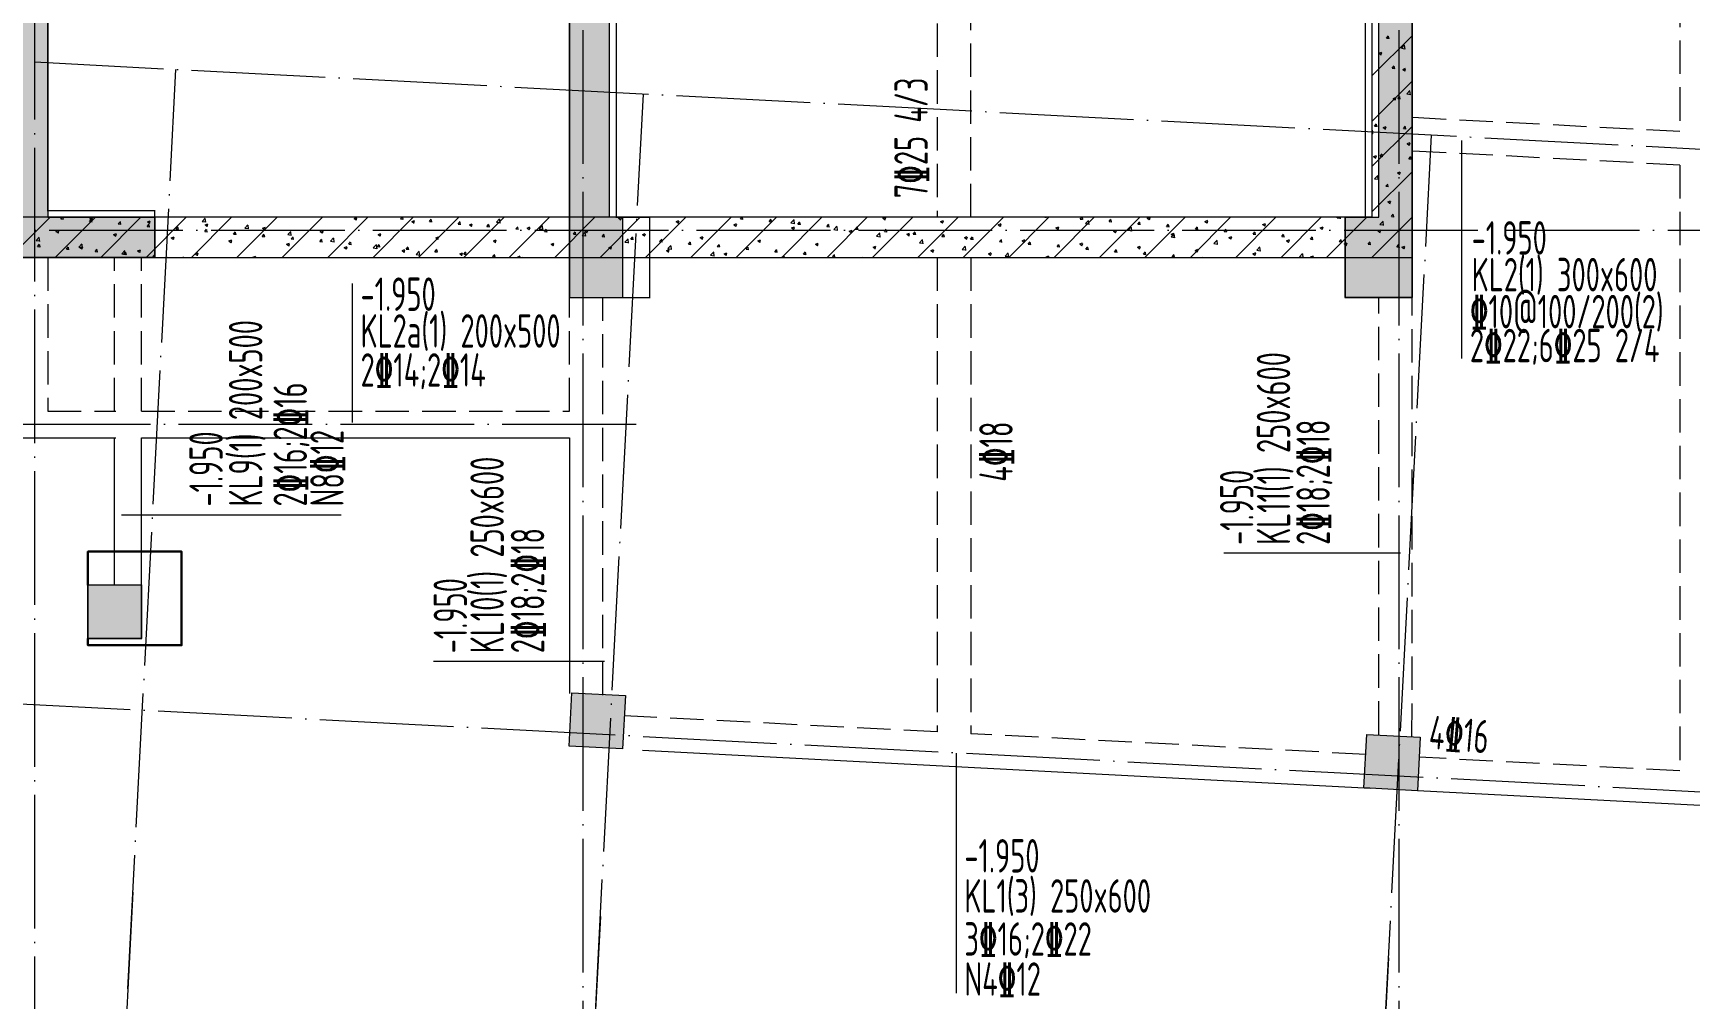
# Model space of a CAD drawing. Extents: x 5874492 to 7194610, y -939842 to -279257.
# Drawn here: x 6950737 to 6963122, y -459153 to -451930 of the extents above; entities that cross this region are included whole.
import ezdxf

# ---------------------------------------------------------------- set-up
doc = ezdxf.new("R2010")
doc.units = 0
doc.header["$LTSCALE"] = 1000
doc.linetypes.add('DASH', pattern=[0.35, 0.25, -0.1])
doc.linetypes.add('DOTE', pattern=[2.42, 2, -0.2, 0.02, -0.2])
for name, color, linetype, lineweight in [('A-平面-屋面线', 40, 'Continuous', 30), ('A-标注-轴号', 3, 'Continuous', 15), ('A-轴线-塔楼', 1, 'DOTE', 9), ('A-轴线-隔墙', 41, 'DOTE', 9), ('S-基础-DQ', 6, 'Continuous', 20), ('S-基础-HATCH', 251, 'Continuous', 20), ('S-墙柱-COLU', 50, 'Continuous', 20), ('S-墙柱-HATCH', 251, 'Continuous', 20), ('S-墙柱-WALL', 6, 'Continuous', 20), ('S-板-BEAM', 4, 'DASH', 20), ('S-板-BEAM-CON', 2, 'Continuous', 20), ('S-板-COLU', 50, 'DASH', 20), ('S-梁-垂直集中标注', 45, 'Continuous', 20), ('S-梁-水平集中标注', 191, 'Continuous', 20)]:
    doc.layers.add(name, color=color, linetype=linetype, lineweight=lineweight)
doc.styles.add('样式 1', font='tssdeng.shx', dxfattribs={"width": 0.7, "bigfont": 'tssdchn.shx'})

# ---------------------------------------------------------------- blocks, each defined once
blk = doc.blocks.new('ndgfjhgkjhk')
at = {"layer": 'A-平面-屋面线', "ltscale": 0.2}
blk.add_lwpolyline([(6641495, -532105), (6641495, -531855), (6642195, -531855), (6642195, -532555), (6641523, -532555), (6641495, -532555), (6641495, -532505)], dxfattribs=at)
at = {"layer": 'S-板-BEAM'}
for p, q in [((6653397, -524182), (6653397, -528713)), ((6647845, -524755), (6647845, -529355)), ((6648095, -529355), (6648095, -524755)), ((6653397, -528713), (6651395, -528609)), ((6653397, -528964), (6651395, -528859)), ((6653397, -528964), (6653397, -533495)), ((6641695, -530805), (6641695, -529655)), ((6641895, -530805), (6641895, -529655)), ((6647845, -529655), (6647845, -533204)), ((6648095, -529655), (6648095, -533217)), ((6651394, -533240), (6651395, -529758)), ((6645095, -530805, 0), (6645095, -529955, 0)), ((6645344, -532928, 0), (6645345, -529955, 0)), ((6651145, -533223), (6651145, -529954)), ((6647845, -533204), (6645506, -533082)), ((6651048, -533372), (6648095, -533217)), ((6653397, -533495), (6651448, -533393))]:
    blk.add_line(p, q, dxfattribs=at)
at = {"layer": 'S-板-BEAM', "elevation": 0}
for points in [[(6641195, -529655), (6641195, -530805), (6641705, -530805)], [(6641895, -530805), (6645095, -530805)]]:
    blk.add_lwpolyline(points, dxfattribs=at)
at = {"layer": 'S-板-BEAM-CON'}
for p, q in [((6641695, -532105), (6641695, -531005)), ((6641895, -532105), (6641895, -531005)), ((6645642, -533339), (6651085, -533624)), ((6651435, -533642), (6655429, -533851)), ((6651435, -533642), (6655429, -533851))]:
    blk.add_line(p, q, dxfattribs=at)
at = {"layer": 'S-板-BEAM-CON', "elevation": 0}
for points in [[(6640995, -529655), (6640995, -531005), (6641705, -531005)], [(6641895, -531005), (6645095, -531005), (6645095, -532915)]]:
    blk.add_lwpolyline(points, dxfattribs=at)
blk = doc.blocks.new('aferwgewh')
at = {"layer": 'S-墙柱-HATCH', "ltscale": 0.2}
h = blk.add_hatch(color=256, dxfattribs=at)
h.dxf.hatch_style = 1
h.paths.add_polyline_path([(6645493, -533331), (6645514, -532932), (6645114, -532911), (6645093, -533311)])
h = blk.add_hatch(color=256, dxfattribs=at)
h.dxf.hatch_style = 1
h.paths.add_polyline_path([(6651435, -533643), (6651455, -533243), (6651056, -533222), (6651035, -533622)])
at = {"layer": 'S-墙柱-COLU'}
for points in [[(6645114, -532911), (6645514, -532932), (6645493, -533331), (6645093, -533311)], [(6651056, -533222), (6651455, -533243), (6651435, -533643), (6651035, -533622)]]:
    blk.add_lwpolyline(points, close=True, dxfattribs=at)
blk = doc.blocks.new('ZHOUWANG2')
at = {"layer": 'A-标注-轴号'}
for p, q in [((205283, 111622), (205125, 108601)), ((208778, 111439), (208620, 108419)), ((214670, 111131), (214512, 108110))]:
    blk.add_line(p, q, dxfattribs=at)
at = {"layer": 'A-轴线-塔楼', "linetype": 'DOTE', "ltscale": 0.5}
for p, q in [((208646, 135010), (208646, 108021)), ((214746, 135010), (214746, 108021)), ((204546, 126870), (204546, 108021)), ((227437, 116570), (165262, 116570))]:
    blk.add_line(p, q, dxfattribs=at)
at = {"layer": 'A-轴线-塔楼', "ltscale": 0.5}
for p, q in [((222429, 116894), (204550, 117829)), ((205245, 110900), (205605, 117774)), ((208740, 110717), (209100, 117591)), ((214632, 110409), (214992, 117283)), ((222179, 112100), (204299, 113036))]:
    blk.add_line(p, q, dxfattribs=at)
at = {"layer": 'A-轴线-隔墙', "ltscale": 0.5}
blk.add_line((209044, 115120), (165262, 115120), dxfattribs=at)
blk = doc.blocks.new('sfdgjhgfhgkjhk')
at = {"layer": 'S-基础-DQ'}
for points in [[(6945492, 358792), (6945492, 356336), (6963809, 356336), (6963809, 354236), (6966809, 354236), (6966809, 354586), (6971909, 354586), (6971909, 347036), (6977909, 347036), (6977909, 339686), (6931592, 339686), (6931592, 336294)], [(6931892, 336294), (6931892, 339386), (6978209, 339386), (6978209, 347336), (6972209, 347336), (6972209, 354886), (6966509, 354886), (6966509, 354536), (6964109, 354536), (6964109, 356636), (6945792, 356636), (6945792, 358792)]]:
    blk.add_lwpolyline(points, dxfattribs=at)
at = {"layer": 'S-基础-HATCH'}
for p, q in [((6977909, 340744), (6978209, 341044)), ((6978019, 341027), (6978034, 341044)), ((6978019, 341027), (6978037, 341026)), ((6978038, 341022), (6978034, 341041)), ((6977961, 340913), (6977982, 340921)), ((6977961, 340913), (6977976, 340903)), ((6977976, 340900), (6977982, 340918)), ((6978129, 340951), (6978153, 340976)), ((6978129, 340951), (6978156, 340947)), ((6978157, 340944), (6978153, 340973)), ((6978061, 340801), (6978075, 340819)), ((6978061, 340801), (6978079, 340800)), ((6978079, 340797), (6978076, 340815)), ((6978140, 340792), (6978161, 340801)), ((6978140, 340792), (6978155, 340782)), ((6978155, 340779), (6978161, 340797)), ((6977909, 340404), (6978209, 340704)), ((6977909, 340700), (6977909, 340700)), ((6978169, 340609), (6978192, 340634)), ((6978169, 340609), (6978196, 340605)), ((6978196, 340602), (6978193, 340631)), ((6978067, 340575), (6978088, 340583)), ((6978067, 340575), (6978082, 340565)), ((6978082, 340562), (6978088, 340580)), ((6978102, 340576), (6978117, 340593)), ((6978102, 340576), (6978120, 340574)), ((6978121, 340571), (6978118, 340590)), ((6977909, 340065), (6978209, 340365)), ((6977929, 340369), (6977943, 340386)), ((6977929, 340369), (6977947, 340367)), ((6977948, 340364), (6977944, 340383)), ((6977994, 340357), (6978015, 340365)), ((6978009, 340344), (6978015, 340362)), ((6978144, 340350), (6978159, 340367)), ((6978163, 340345), (6978159, 340364)), ((6977909, 340338), (6977912, 340341)), ((6977909, 340314), (6977915, 340313)), ((6977916, 340310), (6977913, 340339)), ((6977994, 340357), (6978009, 340347)), ((6978144, 340350), (6978162, 340349)), ((6978173, 340237), (6978194, 340245)), ((6978173, 340237), (6978188, 340227)), ((6978188, 340223), (6978195, 340241)), ((6978209, 340267), (6978209, 340268)), ((6978209, 340267), (6978209, 340267)), ((6977921, 340140), (6977942, 340148)), ((6977921, 340140), (6977936, 340130)), ((6977936, 340126), (6977942, 340145)), ((6977971, 340143), (6977985, 340161)), ((6977971, 340143), (6977988, 340142)), ((6977989, 340138), (6977986, 340157)), ((6978186, 340124), (6978200, 340142)), ((6978186, 340124), (6978204, 340123)), ((6978204, 340120), (6978201, 340138)), ((6977909, 339726), (6978209, 340026)), ((6977928, 339975), (6977952, 340000)), ((6977956, 339968), (6977953, 339997)), ((6978100, 340019), (6978121, 340027)), ((6978100, 340019), (6978115, 340009)), ((6978115, 340006), (6978122, 340024)), ((6977928, 339975), (6977955, 339971)), ((6978012, 339918), (6978027, 339935)), ((6978012, 339918), (6978030, 339916)), ((6978031, 339913), (6978027, 339932)), ((6978027, 339802), (6978048, 339810)), ((6978027, 339802), (6978042, 339791)), ((6978042, 339788), (6978049, 339806)), ((6967727, 339386), (6968027, 339686)), ((6968066, 339386), (6968366, 339686)), ((6968107, 339674), (6968117, 339686)), ((6968107, 339674), (6968125, 339673)), ((6968126, 339669), (6968122, 339686)), ((6968322, 339655), (6968337, 339673)), ((6968322, 339655), (6968340, 339654)), ((6968323, 339677), (6968344, 339686)), ((6968323, 339677), (6968338, 339667)), ((6968341, 339650), (6968337, 339669)), ((6968338, 339664), (6968345, 339682)), ((6968406, 339386), (6968706, 339686)), ((6968537, 339637), (6968552, 339654)), ((6968537, 339637), (6968555, 339635)), ((6968556, 339632), (6968552, 339650)), ((6968745, 339386), (6969045, 339686)), ((6968752, 339618), (6968767, 339635)), ((6968752, 339618), (6968770, 339616)), ((6968754, 339653), (6968775, 339661)), ((6968754, 339653), (6968769, 339643)), ((6968771, 339613), (6968768, 339632)), ((6968770, 339640), (6968776, 339658)), ((6968968, 339599), (6968982, 339616)), ((6969084, 339386), (6969384, 339686)), ((6969163, 339656), (6969186, 339680)), ((6969163, 339656), (6969189, 339652)), ((6969185, 339629), (6969206, 339637)), ((6969185, 339629), (6969200, 339619)), ((6969190, 339649), (6969187, 339678)), ((6969201, 339616), (6969207, 339634)), ((6969424, 339386), (6969724, 339686)), ((6969483, 339606), (6969506, 339631)), ((6969510, 339599), (6969507, 339628)), ((6969763, 339386), (6970063, 339686)), ((6970103, 339386), (6970403, 339686)), ((6970299, 339678), (6970320, 339686)), ((6970299, 339678), (6970314, 339668)), ((6970315, 339665), (6970321, 339683)), ((6970442, 339386), (6970742, 339686)), ((6970647, 339674), (6970658, 339686)), ((6970647, 339674), (6970665, 339672)), ((6970666, 339669), (6970663, 339686)), ((6970731, 339654), (6970752, 339662)), ((6970731, 339654), (6970746, 339644)), ((6970746, 339641), (6970752, 339659)), ((6970782, 339386), (6971082, 339686)), ((6970863, 339655), (6970877, 339672)), ((6970863, 339655), (6970881, 339654)), ((6970881, 339650), (6970878, 339669)), ((6971078, 339636), (6971092, 339654)), ((6971078, 339636), (6971096, 339635)), ((6971096, 339631), (6971093, 339650)), ((6971121, 339386), (6971421, 339686)), ((6971162, 339630), (6971183, 339638)), ((6971162, 339630), (6971177, 339620)), ((6971177, 339617), (6971183, 339635)), ((6971293, 339617), (6971307, 339635)), ((6971293, 339617), (6971311, 339616)), ((6971312, 339613), (6971308, 339631)), ((6971364, 339650), (6971387, 339675)), ((6971364, 339650), (6971391, 339646)), ((6971391, 339643), (6971388, 339672)), ((6971460, 339386), (6971760, 339686)), ((6971508, 339599), (6971523, 339616)), ((6971684, 339601), (6971708, 339625)), ((6971711, 339594), (6971708, 339622)), ((6971800, 339386), (6972100, 339686)), ((6972139, 339386), (6972439, 339686)), ((6972276, 339679), (6972295, 339686)), ((6972276, 339679), (6972291, 339669)), ((6972292, 339665), (6972298, 339683)), ((6972479, 339386), (6972779, 339686)), ((6972707, 339655), (6972728, 339663)), ((6972707, 339655), (6972722, 339645)), ((6972723, 339641), (6972729, 339659)), ((6972818, 339386), (6973118, 339686)), ((6973138, 339631), (6973159, 339639)), ((6973138, 339631), (6973153, 339621)), ((6973154, 339617), (6973160, 339635)), ((6973157, 339386), (6973457, 339686)), ((6973188, 339674), (6973198, 339686)), ((6973188, 339674), (6973206, 339672)), ((6973207, 339669), (6973203, 339686)), ((6973403, 339655), (6973418, 339672)), ((6973403, 339655), (6973421, 339653)), ((6973422, 339650), (6973418, 339669)), ((6973497, 339386), (6973797, 339686)), ((6973565, 339645), (6973589, 339669)), ((6973565, 339645), (6973592, 339641)), ((6973593, 339638), (6973589, 339666)), ((6973618, 339636), (6973633, 339653)), ((6973618, 339636), (6973636, 339634)), ((6973637, 339631), (6973633, 339650)), ((6973833, 339617), (6973848, 339634)), ((6973833, 339617), (6973851, 339616)), ((6973836, 339386), (6974136, 339686)), ((6973852, 339612), (6973849, 339631)), ((6973886, 339595), (6973909, 339619)), ((6973913, 339588), (6973910, 339617)), ((6974176, 339386), (6974476, 339686)), ((6974253, 339679), (6974270, 339686)), ((6974253, 339679), (6974268, 339669)), ((6974268, 339666), (6974274, 339684)), ((6974515, 339386), (6974815, 339686)), ((6974684, 339655), (6974705, 339663)), ((6974684, 339655), (6974699, 339645)), ((6974699, 339642), (6974706, 339660)), ((6974854, 339386), (6975154, 339686)), ((6975115, 339631), (6975136, 339639)), ((6975115, 339631), (6975130, 339621)), ((6975131, 339618), (6975137, 339636)), ((6975194, 339386), (6975494, 339686)), ((6975463, 339686), (6975473, 339685)), ((6975474, 339682), (6975473, 339686)), ((6975533, 339386), (6975833, 339686)), ((6975728, 339673), (6975739, 339686)), ((6975728, 339673), (6975746, 339672)), ((6975747, 339669), (6975744, 339686)), ((6975767, 339639), (6975790, 339663)), ((6975767, 339639), (6975794, 339635)), ((6975794, 339632), (6975791, 339661)), ((6975873, 339386), (6976173, 339686)), ((6975944, 339655), (6975958, 339672)), ((6975944, 339655), (6975962, 339653)), ((6975962, 339650), (6975959, 339668)), ((6976159, 339636), (6976173, 339653)), ((6976159, 339636), (6976177, 339634)), ((6976177, 339631), (6976174, 339650)), ((6976212, 339386), (6976512, 339686)), ((6976229, 339680), (6976245, 339686)), ((6976229, 339680), (6976244, 339670)), ((6976245, 339667), (6976251, 339685)), ((6976374, 339617), (6976388, 339634)), ((6976374, 339617), (6976392, 339615)), ((6976393, 339612), (6976389, 339631)), ((6976552, 339386), (6976852, 339686)), ((6976660, 339656), (6976681, 339664)), ((6976660, 339656), (6976675, 339646)), ((6976676, 339643), (6976682, 339661)), ((6976891, 339386), (6977191, 339686)), ((6977092, 339632), (6977113, 339640)), ((6977092, 339632), (6977107, 339622)), ((6977107, 339619), (6977113, 339637)), ((6977230, 339386), (6977530, 339686)), ((6977523, 339608), (6977544, 339616)), ((6977570, 339386), (6977870, 339686)), ((6977648, 339683), (6977651, 339686)), ((6977648, 339683), (6977675, 339679)), ((6977675, 339676), (6977674, 339686)), ((6977909, 339386), (6978209, 339686)), ((6977968, 339633), (6977992, 339658)), ((6977968, 339633), (6977995, 339629)), ((6977996, 339626), (6977992, 339655)), ((6978054, 339692), (6978068, 339709)), ((6978054, 339692), (6978072, 339690)), ((6978072, 339687), (6978069, 339706)), ((6978206, 339681), (6978209, 339682)), ((6978206, 339681), (6978209, 339679)), ((6967922, 339513), (6967945, 339537)), ((6967922, 339513), (6967948, 339509)), ((6967949, 339506), (6967946, 339534)), ((6968071, 339581), (6968092, 339589)), ((6968071, 339581), (6968086, 339571)), ((6968086, 339567), (6968092, 339585)), ((6968502, 339557), (6968523, 339565)), ((6968502, 339557), (6968517, 339547)), ((6968517, 339543), (6968524, 339561)), ((6968933, 339533), (6968954, 339541)), ((6968933, 339533), (6968948, 339523)), ((6968949, 339519), (6968955, 339537)), ((6968968, 339599), (6968986, 339597)), ((6968986, 339594), (6968983, 339613)), ((6969183, 339580), (6969197, 339597)), ((6969183, 339580), (6969201, 339578)), ((6969201, 339575), (6969198, 339594)), ((6969364, 339509), (6969385, 339517)), ((6969364, 339509), (6969379, 339499)), ((6969380, 339495), (6969386, 339513)), ((6969398, 339561), (6969412, 339578)), ((6969398, 339561), (6969416, 339560)), ((6969417, 339556), (6969413, 339575)), ((6969483, 339606), (6969509, 339602)), ((6969613, 339542), (6969628, 339560)), ((6969613, 339542), (6969631, 339541)), ((6969616, 339605), (6969637, 339613)), ((6969616, 339605), (6969631, 339595)), ((6969632, 339537), (6969628, 339556)), ((6969632, 339592), (6969638, 339610)), ((6969795, 339485), (6969816, 339493)), ((6969803, 339557), (6969826, 339581)), ((6969803, 339557), (6969830, 339553)), ((6969830, 339550), (6969827, 339578)), ((6969828, 339524), (6969843, 339541)), ((6969828, 339524), (6969846, 339522)), ((6969847, 339519), (6969843, 339537)), ((6970044, 339505), (6970058, 339522)), ((6970044, 339505), (6970061, 339503)), ((6970047, 339581), (6970068, 339589)), ((6970047, 339581), (6970062, 339571)), ((6970062, 339500), (6970059, 339519)), ((6970063, 339568), (6970069, 339586)), ((6970123, 339507), (6970146, 339532)), ((6970123, 339507), (6970150, 339503)), ((6970150, 339500), (6970147, 339529)), ((6970259, 339486), (6970273, 339503)), ((6970277, 339481), (6970274, 339500)), ((6970479, 339557), (6970500, 339565)), ((6970479, 339557), (6970493, 339547)), ((6970494, 339544), (6970500, 339562)), ((6970910, 339533), (6970931, 339541)), ((6970910, 339533), (6970925, 339523)), ((6970925, 339520), (6970931, 339538)), ((6971341, 339509), (6971362, 339517)), ((6971341, 339509), (6971356, 339499)), ((6971356, 339496), (6971362, 339514)), ((6971508, 339599), (6971526, 339597)), ((6971527, 339594), (6971523, 339613)), ((6971593, 339606), (6971614, 339614)), ((6971593, 339606), (6971608, 339596)), ((6971608, 339593), (6971615, 339611)), ((6971684, 339601), (6971711, 339597)), ((6971723, 339580), (6971738, 339597)), ((6971723, 339580), (6971741, 339578)), ((6971742, 339575), (6971738, 339594)), ((6971772, 339485), (6971793, 339493)), ((6971939, 339561), (6971953, 339578)), ((6971939, 339561), (6971956, 339559)), ((6971957, 339556), (6971954, 339575)), ((6972004, 339551), (6972028, 339575)), ((6972004, 339551), (6972031, 339547)), ((6972024, 339582), (6972045, 339590)), ((6972024, 339582), (6972039, 339572)), ((6972032, 339544), (6972028, 339573)), ((6972040, 339569), (6972046, 339587)), ((6972154, 339542), (6972168, 339559)), ((6972154, 339542), (6972172, 339541)), ((6972172, 339537), (6972169, 339556)), ((6972324, 339501), (6972348, 339526)), ((6972324, 339501), (6972351, 339497)), ((6972352, 339494), (6972349, 339523)), ((6972369, 339523), (6972383, 339541)), ((6972369, 339523), (6972387, 339522)), ((6972387, 339518), (6972384, 339537)), ((6972455, 339558), (6972476, 339566)), ((6972455, 339558), (6972470, 339548)), ((6972471, 339545), (6972477, 339563)), ((6972584, 339505), (6972599, 339522)), ((6972584, 339505), (6972602, 339503)), ((6972603, 339500), (6972599, 339518)), ((6972799, 339486), (6972814, 339503)), ((6972818, 339481), (6972814, 339500)), ((6972886, 339534), (6972907, 339542)), ((6972886, 339534), (6972901, 339524)), ((6972902, 339521), (6972908, 339539)), ((6973317, 339510), (6973338, 339518)), ((6973317, 339510), (6973332, 339500)), ((6973333, 339497), (6973339, 339515)), ((6973569, 339607), (6973591, 339615)), ((6973569, 339607), (6973584, 339597)), ((6973585, 339593), (6973591, 339611)), ((6973749, 339486), (6973770, 339494)), ((6973886, 339595), (6973912, 339591)), ((6974001, 339583), (6974022, 339591)), ((6974001, 339583), (6974016, 339573)), ((6974016, 339569), (6974022, 339587)), ((6974049, 339598), (6974063, 339616)), ((6974049, 339598), (6974067, 339597)), ((6974067, 339593), (6974064, 339612)), ((6974206, 339545), (6974229, 339570)), ((6974206, 339545), (6974232, 339541)), ((6974233, 339538), (6974230, 339567)), ((6974264, 339580), (6974278, 339597)), ((6974264, 339580), (6974282, 339578)), ((6974282, 339575), (6974279, 339593)), ((6974432, 339559), (6974453, 339567)), ((6974432, 339559), (6974447, 339549)), ((6974447, 339545), (6974453, 339563)), ((6974479, 339561), (6974493, 339578)), ((6974479, 339561), (6974497, 339559)), ((6974498, 339556), (6974494, 339575)), ((6974526, 339496), (6974549, 339520)), ((6974526, 339496), (6974553, 339492)), ((6974553, 339489), (6974550, 339517)), ((6974694, 339542), (6974709, 339559)), ((6974694, 339542), (6974712, 339540)), ((6974713, 339537), (6974709, 339556)), ((6974863, 339535), (6974884, 339543)), ((6974863, 339535), (6974878, 339525)), ((6974878, 339521), (6974885, 339539)), ((6974909, 339523), (6974924, 339540)), ((6974909, 339523), (6974927, 339522)), ((6974928, 339518), (6974925, 339537)), ((6975125, 339504), (6975139, 339521)), ((6975125, 339504), (6975142, 339503)), ((6975143, 339499), (6975140, 339518)), ((6975294, 339511), (6975315, 339519)), ((6975294, 339511), (6975309, 339501)), ((6975310, 339497), (6975316, 339515)), ((6975340, 339485), (6975354, 339503)), ((6975358, 339481), (6975355, 339499)), ((6975546, 339607), (6975567, 339615)), ((6975546, 339607), (6975561, 339597)), ((6975562, 339594), (6975568, 339612)), ((6975725, 339487), (6975746, 339495)), ((6975977, 339583), (6975998, 339591)), ((6975977, 339583), (6975992, 339573)), ((6975993, 339570), (6975999, 339588)), ((6976087, 339589), (6976110, 339614)), ((6976087, 339589), (6976114, 339585)), ((6976114, 339582), (6976111, 339611)), ((6976407, 339540), (6976431, 339564)), ((6976407, 339540), (6976434, 339536)), ((6976408, 339559), (6976429, 339567)), ((6976408, 339559), (6976423, 339549)), ((6976424, 339546), (6976430, 339564)), ((6976435, 339533), (6976431, 339561)), ((6976589, 339598), (6976604, 339615)), ((6976589, 339598), (6976607, 339597)), ((6976608, 339593), (6976604, 339612)), ((6976727, 339490), (6976751, 339514)), ((6976755, 339483), (6976751, 339512)), ((6976804, 339579), (6976819, 339597)), ((6976804, 339579), (6976822, 339578)), ((6976823, 339574), (6976819, 339593)), ((6976840, 339535), (6976861, 339543)), ((6976840, 339535), (6976854, 339525)), ((6976855, 339522), (6976861, 339540)), ((6977020, 339560), (6977034, 339578)), ((6977020, 339560), (6977037, 339559)), ((6977038, 339556), (6977035, 339574)), ((6977235, 339542), (6977249, 339559)), ((6977235, 339542), (6977253, 339540)), ((6977253, 339537), (6977250, 339556)), ((6977271, 339511), (6977292, 339519)), ((6977271, 339511), (6977286, 339501)), ((6977286, 339498), (6977292, 339516)), ((6977450, 339523), (6977464, 339540)), ((6977450, 339523), (6977468, 339521)), ((6977468, 339518), (6977465, 339537)), ((6977523, 339608), (6977538, 339598)), ((6977538, 339595), (6977544, 339613)), ((6977665, 339504), (6977680, 339521)), ((6977665, 339504), (6977683, 339502)), ((6977684, 339499), (6977680, 339518)), ((6977702, 339487), (6977723, 339495)), ((6977717, 339474), (6977723, 339492)), ((6977880, 339485), (6977895, 339502)), ((6977899, 339480), (6977895, 339499)), ((6977954, 339584), (6977975, 339592)), ((6977954, 339584), (6977969, 339574)), ((6977969, 339571), (6977976, 339589)), ((6967933, 339467), (6967948, 339485)), ((6967933, 339467), (6967951, 339466)), ((6967952, 339462), (6967949, 339481)), ((6968149, 339449), (6968163, 339466)), ((6968149, 339449), (6968166, 339447)), ((6968167, 339444), (6968164, 339462)), ((6968242, 339463), (6968265, 339488)), ((6968242, 339463), (6968268, 339459)), ((6968250, 339460), (6968271, 339468)), ((6968250, 339460), (6968265, 339450)), ((6968265, 339447), (6968272, 339465)), ((6968269, 339456), (6968266, 339485)), ((6968364, 339430), (6968378, 339447)), ((6968364, 339430), (6968382, 339428)), ((6968382, 339425), (6968379, 339444)), ((6968562, 339414), (6968585, 339438)), ((6968562, 339414), (6968589, 339409)), ((6968579, 339411), (6968593, 339428)), ((6968579, 339411), (6968597, 339409)), ((6968589, 339407), (6968586, 339435)), ((6968598, 339406), (6968594, 339425)), ((6968681, 339436), (6968702, 339444)), ((6968681, 339436), (6968696, 339426)), ((6968697, 339422), (6968703, 339441)), ((6968794, 339392), (6968809, 339409)), ((6968794, 339392), (6968812, 339390)), ((6968813, 339387), (6968809, 339406)), ((6968903, 339386), (6968906, 339388)), ((6969020, 339386), (6969024, 339390)), ((6969025, 339386), (6969024, 339387)), ((6969112, 339412), (6969133, 339420)), ((6969112, 339412), (6969127, 339402)), ((6969128, 339398), (6969134, 339417)), ((6969543, 339388), (6969564, 339396)), ((6969543, 339388), (6969546, 339386)), ((6969563, 339386), (6969565, 339393)), ((6969795, 339485), (6969810, 339475)), ((6969811, 339471), (6969817, 339489)), ((6970226, 339461), (6970247, 339469)), ((6970226, 339461), (6970241, 339450)), ((6970242, 339447), (6970248, 339465)), ((6970259, 339486), (6970277, 339484)), ((6970443, 339458), (6970467, 339482)), ((6970443, 339458), (6970470, 339453)), ((6970471, 339451), (6970467, 339479)), ((6970474, 339467), (6970488, 339484)), ((6970474, 339467), (6970492, 339466)), ((6970492, 339462), (6970489, 339481)), ((6970658, 339437), (6970679, 339445)), ((6970658, 339437), (6970673, 339426)), ((6970673, 339423), (6970679, 339441)), ((6970689, 339448), (6970704, 339466)), ((6970689, 339448), (6970707, 339447)), ((6970708, 339443), (6970704, 339462)), ((6970763, 339408), (6970787, 339432)), ((6970763, 339408), (6970790, 339404)), ((6970791, 339401), (6970787, 339429)), ((6970904, 339429), (6970919, 339447)), ((6970904, 339429), (6970922, 339428)), ((6970923, 339425), (6970919, 339443)), ((6971089, 339413), (6971110, 339421)), ((6971089, 339413), (6971104, 339402)), ((6971104, 339399), (6971110, 339417)), ((6971119, 339411), (6971134, 339428)), ((6971119, 339411), (6971137, 339409)), ((6971138, 339406), (6971135, 339425)), ((6971335, 339392), (6971349, 339409)), ((6971335, 339392), (6971353, 339390)), ((6971353, 339387), (6971350, 339406)), ((6971520, 339388), (6971541, 339397)), ((6971520, 339388), (6971523, 339386)), ((6971539, 339386), (6971542, 339393)), ((6971561, 339386), (6971564, 339390)), ((6971565, 339386), (6971565, 339387)), ((6971772, 339485), (6971787, 339475)), ((6971788, 339472), (6971794, 339490)), ((6972203, 339461), (6972224, 339469)), ((6972203, 339461), (6972218, 339451)), ((6972219, 339448), (6972225, 339466)), ((6972634, 339437), (6972655, 339445)), ((6972634, 339437), (6972649, 339427)), ((6972645, 339452), (6972668, 339476)), ((6972645, 339452), (6972671, 339448)), ((6972650, 339424), (6972656, 339442)), ((6972672, 339445), (6972669, 339473)), ((6972799, 339486), (6972817, 339484)), ((6972965, 339402), (6972988, 339427)), ((6972965, 339402), (6972992, 339398)), ((6972992, 339395), (6972989, 339424)), ((6973014, 339467), (6973029, 339484)), ((6973014, 339467), (6973032, 339465)), ((6973033, 339462), (6973030, 339481)), ((6973065, 339413), (6973086, 339421)), ((6973065, 339413), (6973080, 339403)), ((6973081, 339400), (6973087, 339418)), ((6973230, 339448), (6973244, 339465)), ((6973230, 339448), (6973248, 339446)), ((6973248, 339443), (6973245, 339462)), ((6973445, 339429), (6973459, 339446)), ((6973445, 339429), (6973463, 339428)), ((6973463, 339424), (6973460, 339443)), ((6973497, 339389), (6973518, 339397)), ((6973497, 339389), (6973501, 339386)), ((6973516, 339386), (6973518, 339394)), ((6973660, 339410), (6973674, 339428)), ((6973660, 339410), (6973678, 339409)), ((6973679, 339405), (6973675, 339424)), ((6973749, 339486), (6973763, 339476)), ((6973764, 339472), (6973770, 339491)), ((6973875, 339392), (6973890, 339409)), ((6973875, 339392), (6973893, 339390)), ((6973894, 339387), (6973890, 339405)), ((6974102, 339386), (6974105, 339390)), ((6974106, 339386), (6974105, 339387)), ((6974180, 339462), (6974201, 339470)), ((6974180, 339462), (6974195, 339452)), ((6974195, 339448), (6974201, 339467)), ((6974611, 339438), (6974632, 339446)), ((6974611, 339438), (6974626, 339428)), ((6974626, 339424), (6974633, 339443)), ((6974846, 339446), (6974869, 339470)), ((6974846, 339446), (6974873, 339442)), ((6974873, 339439), (6974870, 339468)), ((6975042, 339414), (6975063, 339422)), ((6975042, 339414), (6975057, 339404)), ((6975058, 339400), (6975064, 339419)), ((6975166, 339396), (6975190, 339421)), ((6975166, 339396), (6975193, 339392)), ((6975194, 339389), (6975190, 339418)), ((6975340, 339485), (6975358, 339484)), ((6975473, 339390), (6975494, 339398)), ((6975473, 339390), (6975479, 339386)), ((6975492, 339386), (6975495, 339395)), ((6975555, 339467), (6975569, 339484)), ((6975555, 339467), (6975573, 339465)), ((6975574, 339462), (6975570, 339480)), ((6975725, 339487), (6975740, 339476)), ((6975741, 339473), (6975747, 339491)), ((6975770, 339448), (6975785, 339465)), ((6975770, 339448), (6975788, 339446)), ((6975789, 339443), (6975785, 339462)), ((6975985, 339429), (6976000, 339446)), ((6975985, 339429), (6976003, 339427)), ((6976004, 339424), (6976000, 339443)), ((6976156, 339463), (6976177, 339471)), ((6976156, 339463), (6976171, 339452)), ((6976172, 339449), (6976178, 339467)), ((6976200, 339410), (6976215, 339427)), ((6976200, 339410), (6976218, 339409)), ((6976219, 339405), (6976216, 339424)), ((6976416, 339391), (6976430, 339409)), ((6976416, 339391), (6976434, 339390)), ((6976434, 339386), (6976431, 339405)), ((6976587, 339438), (6976608, 339447)), ((6976587, 339438), (6976602, 339428)), ((6976603, 339425), (6976609, 339443)), ((6976642, 339386), (6976645, 339390)), ((6976646, 339386), (6976646, 339386)), ((6976727, 339490), (6976754, 339486)), ((6977019, 339414), (6977040, 339423)), ((6977019, 339414), (6977034, 339404)), ((6977034, 339401), (6977040, 339419)), ((6977048, 339440), (6977071, 339465)), ((6977048, 339440), (6977074, 339436)), ((6977075, 339433), (6977072, 339462)), ((6977368, 339391), (6977391, 339415)), ((6977368, 339391), (6977394, 339387)), ((6977395, 339386), (6977392, 339412)), ((6977450, 339390), (6977471, 339399)), ((6977450, 339390), (6977456, 339386)), ((6977468, 339386), (6977471, 339395)), ((6977702, 339487), (6977717, 339477)), ((6977880, 339485), (6977898, 339484)), ((6978095, 339466), (6978110, 339484)), ((6978095, 339466), (6978113, 339465)), ((6978114, 339461), (6978111, 339480)), ((6978133, 339463), (6978154, 339471)), ((6978133, 339463), (6978148, 339453)), ((6978149, 339450), (6978155, 339468))]:
    blk.add_line(p, q, dxfattribs=at)
blk = doc.blocks.new('sdgjhgfjhgfj')
at = {"layer": 'S-板-COLU', "const_width": 10}
for points in [[(6334445, -409652), (6334445, -409052), (6334595, -409052), (6334595, -404752), (6334595, -404752), (6334595, -404252), (6334595, -404252), (6334595, -401752), (6334445, -401752), (6334445, -401752), (6333855, -401752), (6333855, -401402), (6334945, -401402), (6334945, -401752), (6334945, -409652)], [(6323745, -409352), (6323745, -409002), (6324395, -409002), (6324395, -408852), (6324395, -405302), (6324745, -405302), (6324745, -408852), (6324745, -408852), (6324745, -409002), (6325545, -409002), (6325545, -409352)], [(6328645, -409652), (6328645, -405502), (6328995, -405502), (6328995, -409052), (6329245, -409052), (6329245, -409652)], [(6325045, -411802), (6325445, -411802), (6325445, -412202), (6325045, -412202)]]:
    blk.add_lwpolyline(points, close=True, dxfattribs=at)
blk = doc.blocks.new('safdhgfjhgfj')
at = {"layer": 'S-墙柱-HATCH', "ltscale": 0.2}
h = blk.add_hatch(color=256, dxfattribs=at)
h.paths.add_polyline_path([(6293545, -281423), (6293545, -286793), (6293845, -286793), (6293845, -286023), (6296545, -286023), (6296545, -285823), (6296445, -285823), (6293845, -285823), (6293845, -280773), (6293245, -280773), (6293245, -281423)])
h.paths.add_polyline_path([(6288045, -295923), (6287795, -295923), (6287795, -288523), (6288635, -288523), (6288635, -288273), (6287545, -288273), (6287545, -296523), (6288045, -296523)])
h.paths.add_polyline_path([(6314845, -287823), (6315845, -287823), (6315845, -287623), (6314645, -287623), (6314645, -290323), (6314845, -290323)])
h.paths.add_polyline_path([(6314845, -292123), (6315245, -292123), (6315245, -291923), (6314645, -291923), (6314645, -294423), (6314845, -294423)])
h.paths.add_polyline_path([(6315645, -286023), (6313895, -286023), (6313895, -285823), (6315845, -285823), (6315845, -286463), (6315645, -286463)])
h.paths.add_polyline_path([(6304670, -290323), (6304420, -290323), (6304420, -287823), (6304045, -287823), (6304045, -287623), (6305045, -287623), (6305045, -287823), (6304670, -287823)])
h.paths.add_polyline_path([(6301445, -292123), (6301845, -292123), (6301845, -291923), (6301245, -291923), (6301245, -294423), (6301445, -294423)])
h.paths.add_polyline_path([(6314095, -284523), (6314095, -283423), (6312495, -283423), (6312495, -281123), (6309995, -281123), (6309995, -283423), (6308395, -283423), (6308395, -284523), (6308595, -284523), (6308595, -283623), (6310695, -283623), (6310695, -283423), (6310195, -283423), (6310195, -281323), (6312295, -281323), (6312295, -283423), (6311795, -283423), (6311795, -283623), (6313895, -283623), (6313895, -284523)])
h.paths.add_polyline_path([(6307645, -287823), (6306645, -287823), (6306645, -287623), (6307845, -287623), (6307845, -290323), (6307645, -290323)])
h.paths.add_polyline_path([(6307645, -292123), (6307245, -292123), (6307245, -291923), (6307845, -291923), (6307845, -294423), (6307645, -294423)])
h.paths.add_polyline_path([(6300645, -285823), (6300645, -286023), (6302245, -286023), (6302245, -286463), (6302445, -286463), (6302445, -285823)])
h.paths.add_polyline_path([(6300645, -283273), (6300645, -284473), (6300845, -284473), (6300845, -280773), (6298345, -280773), (6298345, -281473), (6298545, -281473), (6298545, -280973), (6300645, -280973), (6300645, -283073), (6298545, -283073), (6298545, -282573), (6298345, -282573), (6298345, -283273)])
h.paths.add_polyline_path([(6306845, -286023), (6308595, -286023), (6308595, -285823), (6306645, -285823), (6306645, -286463), (6306845, -286463)])
h.paths.add_polyline_path([(6297695, -288523), (6297995, -288523), (6297995, -286023), (6298095, -286023), (6298095, -285823), (6297695, -285823)])
h.paths.add_polyline_path([(6311145, -288523), (6311345, -288523), (6311345, -286023), (6311695, -286023), (6311695, -285823), (6310795, -285823), (6310795, -286023), (6311145, -286023)])
h.paths.add_polyline_path([(6301445, -287823), (6302445, -287823), (6302445, -287623), (6301245, -287623), (6301245, -290323), (6301445, -290323)])
h.paths.add_polyline_path([(6298395, -296223), (6298395, -295923), (6297995, -295923), (6297995, -292173), (6297695, -292173), (6297695, -295923), (6296945, -295923), (6296945, -296223)])
h.paths.add_polyline_path([(6305445, -296223), (6305445, -295923), (6304670, -295923), (6304670, -291523), (6304420, -291523), (6304420, -295923), (6303645, -295923), (6303645, -296223)])
h.paths.add_polyline_path([(6312145, -296223), (6312145, -295923), (6311345, -295923), (6311345, -292173), (6311145, -292173), (6311145, -295923), (6310345, -295923), (6310345, -296223)])
h.paths.add_polyline_path([(6293445, -295923), (6293595, -295923), (6293595, -292373), (6293845, -292373), (6293845, -296523), (6293445, -296523)])
h.paths.add_polyline_path([(6293145, -288523), (6293645, -288523), (6293645, -291323), (6293845, -291323), (6293845, -288273), (6293145, -288273)])
h.paths.add_polyline_path([(6317820, -290323), (6318070, -290323), (6318070, -287823), (6318445, -287823), (6318445, -287623), (6317445, -287623), (6317445, -287823), (6317820, -287823)])
h.paths.add_polyline_path([(6321045, -292123), (6320645, -292123), (6320645, -291923), (6321245, -291923), (6321245, -294423), (6321045, -294423)])
h.paths.add_polyline_path([(6321870, -285823), (6321870, -286023), (6320245, -286023), (6320245, -286463), (6320045, -286463), (6320045, -285823)])
h.paths.add_polyline_path([(6324745, -288523), (6324545, -288523), (6324545, -286023), (6324395, -286023), (6324395, -285823), (6324745, -285823)])
h.paths.add_polyline_path([(6321045, -287823), (6320045, -287823), (6320045, -287623), (6321245, -287623), (6321245, -290323), (6321045, -290323)])
h.paths.add_polyline_path([(6324095, -296223), (6324095, -295923), (6324495, -295923), (6324495, -292173), (6324745, -292173), (6324745, -295923), (6325545, -295923), (6325545, -296223)])
h.paths.add_polyline_path([(6317045, -296223), (6317045, -295923), (6317820, -295923), (6317820, -291523), (6318070, -291523), (6318070, -295923), (6318845, -295923), (6318845, -296223)])
h.paths.add_polyline_path([(6323045, -281173), (6320645, -281173), (6320645, -284473), (6320845, -284473), (6320845, -283573), (6323545, -283573), (6323545, -282923), (6323345, -282923), (6323345, -283373), (6320845, -283373), (6320845, -281373), (6323345, -281373), (6323345, -281823), (6323545, -281823), (6323545, -280773), (6323045, -280773)])
h.paths.add_polyline_path([(6328945, -281423), (6328945, -286793), (6328645, -286793), (6328645, -286023), (6325945, -286023), (6325945, -285823), (6326045, -285823), (6328645, -285823), (6328645, -280773), (6329295, -280773), (6329295, -281423)])
h.paths.add_polyline_path([(6329045, -295923), (6328945, -295923), (6328945, -292373), (6328645, -292373), (6328645, -296523), (6329045, -296523)])
h.paths.add_polyline_path([(6329345, -288523), (6328945, -288523), (6328945, -291323), (6328645, -291323), (6328645, -288273), (6329345, -288273)])
h.paths.add_polyline_path([(6334445, -295923), (6334695, -295923), (6334695, -288523), (6333855, -288523), (6333855, -288273), (6334945, -288273), (6334945, -296523), (6334445, -296523)])
at = {"layer": 'S-墙柱-HATCH'}
h = blk.add_hatch(color=256, dxfattribs=at)
h.dxf.hatch_style = 1
h.paths.add_polyline_path([(6297445, -298673), (6297045, -298673), (6297045, -299073), (6297445, -299073)])
h.paths.add_polyline_path([(6301045, -298673), (6301445, -298673), (6301445, -299073), (6301045, -299073)])
h.paths.add_polyline_path([(6321045, -298673), (6321445, -298673), (6321445, -299073), (6321045, -299073)])
h.paths.add_polyline_path([(6325045, -298673), (6325445, -298673), (6325445, -299073), (6325045, -299073)])
at = {"layer": 'S-墙柱-WALL'}
for points in [[(6334445, -295923), (6334695, -295923), (6334695, -288523), (6333855, -288523), (6333855, -288273), (6334945, -288273), (6334945, -296523), (6334445, -296523)], [(6324095, -296223), (6324095, -295923), (6324495, -295923), (6324495, -292173), (6324745, -292173), (6324745, -295923), (6325545, -295923), (6325545, -296223)], [(6329045, -295923), (6328945, -295923), (6328945, -292373), (6328645, -292373), (6328645, -296523), (6329045, -296523)], [(6325045, -298673), (6325445, -298673), (6325445, -299073), (6325045, -299073)]]:
    blk.add_lwpolyline(points, close=True, dxfattribs=at)

msp = doc.modelspace()

# ---------------------------------------------------------------- linework, layer by layer
at = {"layer": 'S-梁-垂直集中标注'}
msp.add_line((6953122, -453801.8), (6953122, -454842.5), dxfattribs=at)
at = {"layer": 'S-梁-水平集中标注'}
for p, q in [((6961415.3, -452731.7), (6961415.3, -454362.3)), ((6951398.2, -455532.9), (6953039.6, -455532.9)), ((6960959.8, -455819.9), (6959638.5, -455820)), ((6955007.2, -456630.6), (6953730.7, -456630.6)), ((6957636.1, -457315.1), (6957636.1, -459109.8))]:
    msp.add_line(p, q, dxfattribs=at)

# ---------------------------------------------------------------- block references
at = {"color": 3}
msp.add_blockref('ZHOUWANG2', (6746199.7, -569977), dxfattribs=at)
msp.add_blockref('sfdgjhgfhgkjhk', (-17163.4, -792993.6))
at = {"layer": 'S-墙柱-HATCH'}
for name, p in [('aferwgewh', (309651, 76047.1)), ('sdgjhgfjhgfj', (626101.2, -44255.8)), ('safdhgfjhgfj', (626101.2, -157384.4))]:
    msp.add_blockref(name, p, dxfattribs=at)
at = {"layer": 'S-板-BEAM'}
msp.add_blockref('ndgfjhgkjhk', (309651, 76047.1), dxfattribs=at)

# ---------------------------------------------------------------- texts
at = {"layer": 'S-梁-垂直集中标注', "style": '样式 1', "width": 0.65}
for s, p in [('7\x8425 4/3', (6957425, -453164.9)), ('4\x8418', (6958059.9, -455285.1))]:
    msp.add_text(s, height=250, rotation=90, dxfattribs=at).set_placement(p)
for s, p in [('-1.950', (6953184.5, -454007.3)), ('2\x8414;2\x8414', (6953184.5, -454574))]:
    msp.add_text(s, height=250, dxfattribs=at).set_placement(p)
at = {"layer": 'S-梁-垂直集中标注', "color": 3, "style": '样式 1', "width": 0.65}
msp.add_text('KL2a(1) 200x500', height=250, dxfattribs=at).set_placement((6953184.5, -454282.3))
at = {"layer": 'S-梁-水平集中标注', "style": '样式 1', "width": 0.65}
for s, p in [('-1.950', (6961491.2, -453586.2)), ('\x8410@100/200(2)', (6961477.8, -454137.7)), ('2\x8422;6\x8425 2/4', (6961477.8, -454391.2)), ('-1.950', (6957698.6, -458208.1)), ('3\x8416;2\x8422', (6957698.6, -458829.9)), ('N4\x8412', (6957698.6, -459129.9))]:
    msp.add_text(s, height=250, dxfattribs=at).set_placement(p)
at = {"layer": 'S-梁-水平集中标注', "color": 3, "style": '样式 1', "width": 0.65}
for s, p in [('KL2(1) 300x600', (6961491.2, -453861.2)), ('KL1(3) 250x600', (6957698.6, -458508.1))]:
    msp.add_text(s, height=250, dxfattribs=at).set_placement(p)
for s, p in [('KL9(1) 200x500', (6952450.2, -455470.4)), ('KL11(1) 250x600', (6960134.7, -455757.5)), ('-1.950', (6952154.3, -455470.4)), ('KL10(1) 250x600', (6954255.7, -456568.1))]:
    msp.add_text(s, height=250, rotation=90, dxfattribs=at).set_placement(p)
at = {"layer": 'S-梁-水平集中标注', "style": '样式 1', "width": 0.65}
for s, rotation, p in [('2\x8416;2\x8416', 90, (6952783.9, -455470.4)), ('N8\x8412', 90, (6953058.9, -455470.4)), ('2\x8418;2\x8418', 90, (6960431.1, -455757.5)), ('-1.950', 90, (6959859.7, -455757.5)), ('2\x8418;2\x8418 ', 90, (6954558.4, -456568.1)), ('-1.950', 90, (6953980.7, -456568.1)), ('4\x8416', 355.26509, (6961165.4, -457281.7))]:
    msp.add_text(s, height=250, rotation=rotation, dxfattribs=at).set_placement(p)

doc.saveas('drawing.dxf')
